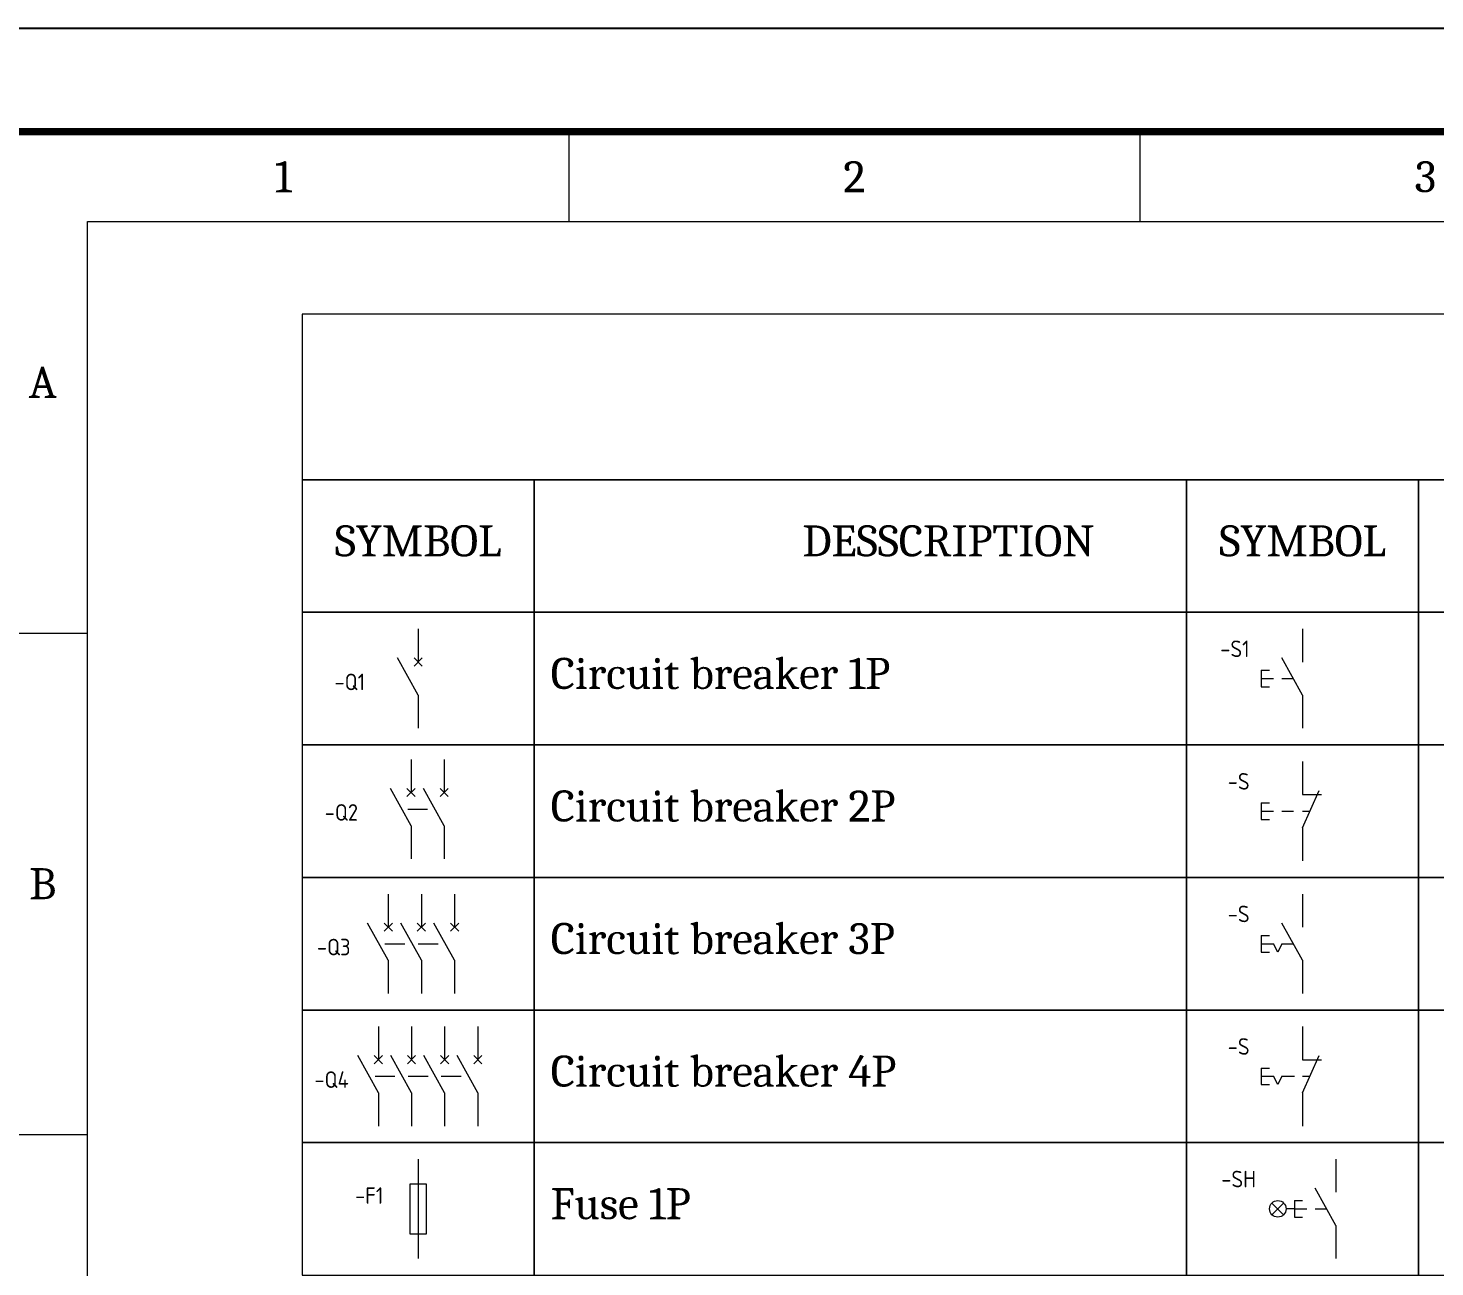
# Model space of a CAD drawing. Header units: millimetres. Extents: x -116965 to 323937, y 291661 to 566926.
# Drawn here: x -74837 to -72935, y 304414 to 306088 of the extents above; entities that cross this region are included whole.
import ezdxf
from ezdxf.enums import TextEntityAlignment as Align

# ---------------------------------------------------------------- set-up
doc = ezdxf.new("R2010")
doc.units = ezdxf.units.MM
doc.layers.get('0').update_dxf_attribs({"lineweight": 18})
for name, color, linetype, lineweight in [('LINK', 7, 'Continuous', 13), ('SYMS', 7, 'Continuous', 13), ('TAGS', 150, 'Continuous', 13)]:
    doc.layers.add(name, color=color, linetype=linetype, lineweight=lineweight)
doc.styles.add('hwBorder', font='Cambria.ttf')
doc.styles.add('hwTech', font='Cambria.ttf')
doc.styles.add('WD_IEC', font='ISOCP2.shx', dxfattribs={"width": 0.9})

# ---------------------------------------------------------------- blocks, each defined once
blk = doc.blocks.new('*U1980')
at = {"color": 5}
for p, q in [((37.568, 198.621), (37.568, 194.282)), ((65.136, 198.621), (65.136, 194.282)), ((10, 174.419), (14.339, 174.419)), ((10, 150.216), (14.339, 150.216))]:
    blk.add_line(p, q, dxfattribs=at)
at = {"color": 5, "const_width": 0.35}
blk.add_lwpolyline([(10, 198.621), (285.679, 198.621), (285.679, 5), (10, 5)], close=True, dxfattribs=at)
at = {"color": 5}
blk.add_lwpolyline([(14.339, 194.282), (281.339, 194.282), (281.339, 9.339), (14.339, 9.339)], close=True, dxfattribs=at)
at = {"layer": 'Defpoints', "color": 4}
blk.add_lwpolyline([(0, 203.621), (290.679, 203.621), (290.679, 0), (0, 0)], close=True, dxfattribs=at)
at = {"color": 253, "style": 'hwBorder'}
for s, p in [('1', (23.784, 196.452)), ('2', (51.352, 196.452)), ('3', (78.92, 196.452)), ('A', (12.17, 186.52)), ('B', (12.17, 162.317))]:
    blk.add_text(s, height=1.5, dxfattribs=at).set_placement(p, align=Align.MIDDLE_CENTER)
at = {"color": 6, "style": 'hwBorder', "flags": 8}
for tag, p in [("DWG'SNAME", (266.339, 58.998)), ("DWG'SCODE2", (266.339, 51.052))]:
    blk.add_attdef(tag, text='', height=1.5, dxfattribs=at).set_placement(p, align=Align.MIDDLE_CENTER)
at = {"color": 253, "style": 'hwBorder', "flags": 8}
for tag, p in [('REV_0', (253.339, 43.788)), ('REV_MODIFY0', (264.339, 44.1)), ('REV_DATE0', (277.339, 44.1)), ('REV_1', (253.339, 40.477)), ('REV_MODIFY1', (264.339, 40.789)), ('REV_DATE1', (277.339, 40.789)), ('REV_2', (253.339, 37.166)), ('REV_MODIFY2', (264.339, 37.479)), ('REV_DATE2', (277.339, 37.479)), ('REV_MODIFY3', (264.339, 34.169)), ('REV_DATE3', (277.339, 34.169)), ('REV_3', (253.339, 33.856)), ('REV_MODIFY4', (264.339, 30.858)), ('REV_DATE4', (277.339, 30.858)), ('REV_4', (253.339, 30.545))]:
    blk.add_attdef(tag, text='', height=1, dxfattribs=at).set_placement(p, align=Align.MIDDLE_CENTER)
at = {"color": 6, "style": 'hwBorder', "flags": 8}
for tag, p in [('TOLERANCE', (261.539, 27.216)), ('PAGE', (259.339, 15.298))]:
    blk.add_attdef(tag, text='', height=1.5, dxfattribs=at).set_placement(p, align=Align.MIDDLE_LEFT)
blk = doc.blocks.new('VCB1')
for p, q in [((0, 7.5), (0, 2.5)), ((0, -2.5), (-3.12, 3.12)), ((0.62, 1.88), (-0.62, 3.12)), ((-0.62, 1.88), (0.62, 3.12)), ((0, -2.5), (0, -7.5))]:
    blk.add_line(p, q)
at = {"style": 'WD_IEC'}
for tag, p in [('INST', (-8, 5.25)), ('LOC', (-8, 1.75)), ('TAG1', (-8, -1.75)), ('RATING1', (-8, -6.35)), ('DESC1', (-8, -14.35)), ('DESC2', (-8, -17.85)), ('DESC3', (-8, -21.35))]:
    blk.add_attdef(tag, text='', height=2.5, dxfattribs=at).set_placement(p, align=Align.RIGHT)
blk.add_attdef('TERM01', text='', height=2, rotation=90, dxfattribs=at).set_placement((-1, 7.5), align=Align.RIGHT)
at = {"style": 'WD_IEC', "flags": 1}
for tag, p, height in [('X2TERM01', (0, 7.5), 0.32), ('MFG', (2.75, 6.5), 1.5), ('CAT', (2.75, 4), 1.5), ('X4LINK', (-2, 0), 0.32), ('X1LINK', (-0.5, 0), 0.32), ('X8TERM02', (0, -7.5), 0.32), ('ASSYCODE', (1, -9), 1), ('FAMILY', (1, -10.5), 1), ('CATDESC', (1, -12), 1), ('CONTACT', (1, -13.5), 1), ('COMMON', (2.25, -14.75), 1)]:
    blk.add_attdef(tag, p, '', height=height, dxfattribs=at)
at = {"style": 'WD_IEC'}
blk.add_attdef('TERM02', (-1, -7.5), '', height=2, rotation=90, dxfattribs=at)
at = {"lineweight": 15, "style": 'WD_IEC'}
blk.add_attdef('XREF', text='', height=2.5, dxfattribs=at).set_placement((-8, -10.35), align=Align.RIGHT)
blk = doc.blocks.new('VCB2')
for p, q in [((0, 7.5), (0, 2.5)), ((0, -2.5), (-3.12, 3.12)), ((0.62, 1.88), (-0.62, 3.12)), ((-0.62, 1.88), (0.62, 3.12)), ((0, -2.5), (0, -7.5))]:
    blk.add_line(p, q)
at = {"style": 'WD_IEC'}
blk.add_attdef('TERM01', text='', height=2, rotation=90, dxfattribs=at).set_placement((-1, 7.5), align=Align.RIGHT)
at = {"style": 'WD_IEC', "flags": 1}
for tag, p, height in [('X2TERM01', (0, 7.5), 0.32), ('X4LINK', (-2.5, 0), 0.32), ('X1LINK', (-0.5, 0), 0.32), ('X8TERM02', (0, -7.5), 0.32), ('FAMILY', (1, -10.5), 1), ('CONTACT', (1, -13.5), 1)]:
    blk.add_attdef(tag, p, '', height=height, dxfattribs=at)
at = {"style": 'WD_IEC'}
for tag, p in [('INST', (-8, 2.65)), ('LOC', (-8, -0.35)), ('TAG2', (-8, -3.35)), ('DESC1', (-8, -13.35)), ('DESC2', (-8, -16.35)), ('DESC3', (-8, -19.35))]:
    blk.add_attdef(tag, text='', height=2.5, dxfattribs=at).set_placement(p, align=Align.RIGHT)
blk.add_attdef('TERM02', (-1, -7.5), '', height=2, rotation=90, dxfattribs=at)
at = {"style": 'WD_IEC', "flags": 1}
blk.add_attdef('RATING1', text='', height=2.5, dxfattribs=at).set_placement((-8, -6.35), align=Align.RIGHT)
at = {"lineweight": 15, "style": 'WD_IEC'}
blk.add_attdef('XREF', text='', height=2.5, dxfattribs=at).set_placement((-8, -10.35), align=Align.RIGHT)
blk = doc.blocks.new('VFU1')
blk.add_line((0, 7.5), (0, -7.5))
blk.add_lwpolyline([(-1.25, 3.75), (-1.25, -3.75), (1.25, -3.75), (1.25, 3.75)], close=True)
at = {"style": 'WD_IEC'}
for tag, p in [('INST', (-5.25, 7.75)), ('LOC', (-5.25, 4.25)), ('TAG1', (-5.25, 0.75)), ('RATING1', (-5.25, -3.75)), ('XREF', (-5.25, -7.75)), ('DESC1', (-5.25, -11.6)), ('DESC2', (-5.25, -15.1)), ('DESC3', (-5.25, -18.6))]:
    blk.add_attdef(tag, text='', height=2.5, dxfattribs=at).set_placement(p, align=Align.RIGHT)
blk.add_attdef('TERM01', text='', height=2, rotation=90, dxfattribs=at).set_placement((-1, 7.5), align=Align.RIGHT)
at = {"style": 'WD_IEC', "flags": 1}
for tag, p, height in [('X2TERM01', (0, 7.5), 0.32), ('MFG', (2.75, 6.5), 1.5), ('CAT', (2.75, 4), 1.5), ('X4LINK', (-1.25, 0), 0.32), ('X1LINK', (1.25, 0), 0.32), ('ASSYCODE', (2.25, -4), 1), ('FAMILY', (2.25, -5.5), 1), ('CATDESC', (2.25, -7), 1), ('X8TERM02', (0, -7.5), 0.32)]:
    blk.add_attdef(tag, p, '', height=height, dxfattribs=at)
at = {"style": 'WD_IEC'}
blk.add_attdef('TERM02', (-1, -7.5), '', height=2, rotation=90, dxfattribs=at)
blk = doc.blocks.new('VPB11')
for p, q in [((0, 7.5), (0, 2.5)), ((0, -2.5), (-3.125, 3.125)), ((-6.25, 1.25), (-6.25, -1.25)), ((-6.25, 1.25), (-5, 1.25)), ((-6.25, 0), (-4.375, 0)), ((-3.125, 0), (-1.389, 0)), ((-6.25, -1.25), (-5, -1.25)), ((0, -2.5), (0, -7.5))]:
    blk.add_line(p, q)
at = {"style": 'WD_IEC'}
for tag, p in [('INST', (-8, 10.25)), ('LOC', (-8, 6.75)), ('TAG1', (-8, 3.25)), ('DESC1', (-8, -10.35)), ('DESC2', (-8, -13.85)), ('DESC3', (-8, -17.35))]:
    blk.add_attdef(tag, text='', height=2.5, dxfattribs=at).set_placement(p, align=Align.RIGHT)
blk.add_attdef('TERM01', text='', height=2, rotation=90, dxfattribs=at).set_placement((-1, 7.5), align=Align.RIGHT)
at = {"style": 'WD_IEC', "flags": 1}
for tag, p, height in [('X2TERM01', (0, 7.5), 0.32), ('CONTACT', (0.5, 4.5), 1), ('COMMON', (1.75, 3.25), 1), ('X1LINK', (0, 0), 0.32), ('ASSYCODE', (1, -4), 1), ('FAMILY', (1, -5.5), 1), ('CATDESC', (1, -7), 1), ('X8TERM02', (0, -7.5), 0.32)]:
    blk.add_attdef(tag, p, '', height=height, dxfattribs=at)
at = {"style": 'WD_IEC', "flags": 9}
for tag, p in [('MFG', (-8.5, -0.25)), ('CAT', (-8.5, -2.75))]:
    blk.add_attdef(tag, text='', height=1.5, dxfattribs=at).set_placement(p, align=Align.RIGHT)
at = {"style": 'WD_IEC'}
blk.add_attdef('TERM02', (-1, -7.5), '', height=2, rotation=90, dxfattribs=at)
at = {"lineweight": 15, "style": 'WD_IEC'}
blk.add_attdef('XREF', text='', height=2.5, dxfattribs=at).set_placement((-8, -6.35), align=Align.RIGHT)
blk = doc.blocks.new('VPB12')
for p, q in [((0, 7.5), (0, 2.5)), ((0, -2.5), (2.5, 3.12)), ((0, 2.5), (2.87, 2.5)), ((-6.25, 1.25), (-6.25, -1.25)), ((-6.25, 1.25), (-5, 1.25)), ((-6.25, 0), (-4.38, 0)), ((-3.12, 0), (-1.39, 0)), ((0, 0), (1.11, 0)), ((-6.25, -1.25), (-5, -1.25)), ((0, -2.5), (0, -7.5))]:
    blk.add_line(p, q)
at = {"style": 'WD_IEC'}
for tag, p in [('INST', (-8, 10.25)), ('LOC', (-8, 6.75)), ('TAG1', (-8, 3.25)), ('DESC1', (-8, -10.35)), ('DESC2', (-8, -13.85)), ('DESC3', (-8, -17.35))]:
    blk.add_attdef(tag, text='', height=2.5, dxfattribs=at).set_placement(p, align=Align.RIGHT)
blk.add_attdef('TERM01', text='', height=2, rotation=90, dxfattribs=at).set_placement((-1, 7.5), align=Align.RIGHT)
at = {"style": 'WD_IEC', "flags": 1}
for tag, p, height in [('X2TERM01', (0, 7.5), 0.32), ('CONTACT', (0.5, 4.5), 1), ('COMMON', (1.75, 3.25), 1), ('X1LINK', (1.5, 0), 0.32), ('ASSYCODE', (1, -4), 1), ('FAMILY', (1, -5.5), 1), ('CATDESC', (1, -7), 1), ('X8TERM02', (0, -7.5), 0.32)]:
    blk.add_attdef(tag, p, '', height=height, dxfattribs=at)
at = {"style": 'WD_IEC', "flags": 9}
for tag, p in [('MFG', (-8.5, -0.25)), ('CAT', (-8.5, -2.75))]:
    blk.add_attdef(tag, text='', height=1.5, dxfattribs=at).set_placement(p, align=Align.RIGHT)
at = {"style": 'WD_IEC'}
blk.add_attdef('TERM02', (-1, -7.5), '', height=2, rotation=90, dxfattribs=at)
at = {"lineweight": 15, "style": 'WD_IEC'}
blk.add_attdef('XREF', text='', height=2.5, dxfattribs=at).set_placement((-8, -6.35), align=Align.RIGHT)
blk = doc.blocks.new('VPB11L')
for p, q in [((0, 7.5), (0, 2.5)), ((0, -2.5), (-3.125, 3.125)), ((-6.25, 1.25), (-6.25, -1.25)), ((-6.25, 1.25), (-5, 1.25)), ((-6.25, 0), (-4.375, 0)), ((-3.75, -1.25), (-4.375, 0)), ((-3.125, 0), (-3.75, -1.25)), ((-3.125, 0), (-1.389, 0)), ((-6.25, -1.25), (-5, -1.25)), ((0, -2.5), (0, -7.5))]:
    blk.add_line(p, q)
at = {"style": 'WD_IEC'}
for tag, p in [('INST', (-8, 10.25)), ('LOC', (-8, 6.75)), ('TAG1', (-8, 3.25)), ('DESC1', (-8, -10.35)), ('DESC2', (-8, -13.85)), ('DESC3', (-8, -17.35))]:
    blk.add_attdef(tag, text='', height=2.5, dxfattribs=at).set_placement(p, align=Align.RIGHT)
blk.add_attdef('TERM01', text='', height=2, rotation=90, dxfattribs=at).set_placement((-1, 7.5), align=Align.RIGHT)
at = {"style": 'WD_IEC', "flags": 1}
for tag, p, height in [('X2TERM01', (0, 7.5), 0.32), ('CONTACT', (0.5, 4.5), 1), ('COMMON', (1.75, 3.25), 1), ('X1LINK', (0, 0), 0.32), ('ASSYCODE', (1, -4), 1), ('FAMILY', (1, -5.5), 1), ('CATDESC', (1, -7), 1), ('X8TERM02', (0, -7.5), 0.32)]:
    blk.add_attdef(tag, p, '', height=height, dxfattribs=at)
at = {"style": 'WD_IEC', "flags": 9}
for tag, p in [('MFG', (-8.5, -0.25)), ('CAT', (-8.5, -2.75))]:
    blk.add_attdef(tag, text='', height=1.5, dxfattribs=at).set_placement(p, align=Align.RIGHT)
at = {"style": 'WD_IEC'}
blk.add_attdef('TERM02', (-1, -7.5), '', height=2, rotation=90, dxfattribs=at)
at = {"lineweight": 15, "style": 'WD_IEC'}
blk.add_attdef('XREF', text='', height=2.5, dxfattribs=at).set_placement((-8, -6.35), align=Align.RIGHT)
blk = doc.blocks.new('VPB12L')
for p, q in [((0, 7.5), (0, 2.5)), ((0, -2.5), (2.5, 3.125)), ((0, 2.5), (2.8678, 2.5)), ((-6.25, 1.25), (-6.25, -1.25)), ((-6.25, 1.25), (-5, 1.25)), ((-6.25, 0), (-4.375, 0)), ((-3.75, -1.25), (-4.375, 0)), ((-3.125, 0), (-3.75, -1.25)), ((-3.125, 0), (-1.25, 0)), ((0, 0), (1.1111, 0)), ((-6.25, -1.25), (-5, -1.25)), ((0, -2.5), (0, -7.5))]:
    blk.add_line(p, q)
at = {"style": 'WD_IEC'}
for tag, p in [('INST', (-8, 10.25)), ('LOC', (-8, 6.75)), ('TAG1', (-8, 3.25)), ('DESC1', (-8, -10.35)), ('DESC2', (-8, -13.85)), ('DESC3', (-8, -17.35))]:
    blk.add_attdef(tag, text='', height=2.5, dxfattribs=at).set_placement(p, align=Align.RIGHT)
blk.add_attdef('TERM01', text='', height=2, rotation=90, dxfattribs=at).set_placement((-1, 7.5), align=Align.RIGHT)
at = {"style": 'WD_IEC', "flags": 1}
for tag, p, height in [('X2TERM01', (0, 7.5), 0.32), ('CONTACT', (0.5, 4.5), 1), ('COMMON', (1.75, 3.25), 1), ('X1LINK', (1.5, 0), 0.32), ('ASSYCODE', (1, -4), 1), ('FAMILY', (1, -5.5), 1), ('CATDESC', (1, -7), 1), ('X8TERM02', (0, -7.5), 0.32)]:
    blk.add_attdef(tag, p, '', height=height, dxfattribs=at)
at = {"style": 'WD_IEC', "flags": 9}
for tag, p in [('MFG', (-8.5, -0.25)), ('CAT', (-8.5, -2.75))]:
    blk.add_attdef(tag, text='', height=1.5, dxfattribs=at).set_placement(p, align=Align.RIGHT)
at = {"style": 'WD_IEC'}
blk.add_attdef('TERM02', (-1, -7.5), '', height=2, rotation=90, dxfattribs=at)
at = {"lineweight": 15, "style": 'WD_IEC'}
blk.add_attdef('XREF', text='', height=2.5, dxfattribs=at).set_placement((-8, -6.35), align=Align.RIGHT)
blk = doc.blocks.new('VPB11S75')
for p, q in [((0, 7.5), (0, 2.5)), ((0, -2.5), (-3.13, 3.13)), ((-9.63, -0.88), (-7.87, 0.88)), ((-7.87, -0.88), (-9.63, 0.88)), ((-6.25, 0), (-7.5, 0)), ((-6.25, 1.25), (-6.25, -1.25)), ((-6.25, 1.25), (-5, 1.25)), ((-6.25, 0), (-4.38, 0)), ((-3.13, 0), (-1.39, 0)), ((-6.25, -1.25), (-5, -1.25)), ((0, -2.5), (0, -7.5))]:
    blk.add_line(p, q)
blk.add_circle((-8.75, 0), 1.25)
at = {"style": 'WD_IEC'}
for tag, p in [('INST', (-12.03, 9.25)), ('LOC', (-12.03, 6.25)), ('TAG1', (-12.03, 3.25)), ('DESC1', (-12.03, -9.35)), ('DESC2', (-12.03, -12.35)), ('DESC3', (-12.03, -15.35))]:
    blk.add_attdef(tag, text='', height=2.5, dxfattribs=at).set_placement(p, align=Align.RIGHT)
blk.add_attdef('TERM01', text='', height=2, rotation=90, dxfattribs=at).set_placement((-1, 7.5), align=Align.RIGHT)
at = {"style": 'WD_IEC', "flags": 1}
for tag, p, height in [('X2TERM01', (0, 7.5), 0.32), ('CONTACT', (0.5, 4.5), 1), ('COMMON', (1.75, 3.25), 1), ('X1LINK', (0, 0), 0.32), ('ASSYCODE', (1, -4), 1), ('FAMILY', (1, -5.5), 1), ('CATDESC', (1, -7), 1), ('X8TERM02', (0, -7.5), 0.32)]:
    blk.add_attdef(tag, p, '', height=height, dxfattribs=at)
at = {"style": 'WD_IEC', "flags": 9}
for tag, p in [('MFG', (-12.53, -0.25)), ('CAT', (-12.53, -2.75))]:
    blk.add_attdef(tag, text='', height=1.5, dxfattribs=at).set_placement(p, align=Align.RIGHT)
at = {"style": 'WD_IEC'}
blk.add_attdef('TERM02', (-1, -7.5), '', height=2, rotation=90, dxfattribs=at)
at = {"lineweight": 15, "style": 'WD_IEC'}
blk.add_attdef('XREF', text='', height=2.5, dxfattribs=at).set_placement((-12.03, -6.35), align=Align.RIGHT)

msp = doc.modelspace()

# ---------------------------------------------------------------- linework, layer by layer
msp.add_line((-68354.170109, 305477.648952), (-74466.570109, 305477.648952))
at = {"color": 0}
for points in [[(-74466.570109, 305477.648952), (-68354.170109, 305477.648952), (-68354.170109, 305701.648952), (-74466.570109, 305701.648952)], [(-74466.570109, 305298.448952), (-74152.970109, 305298.448952), (-74152.970109, 305477.648952), (-74466.570109, 305477.648952)], [(-74152.970109, 305298.448952), (-73270.970109, 305298.448952), (-73270.970109, 305477.648952), (-74152.970109, 305477.648952)], [(-73270.970109, 305298.448952), (-72957.370109, 305298.448952), (-72957.370109, 305477.648952), (-73270.970109, 305477.648952)], [(-72957.370109, 305298.448952), (-71599.370109, 305298.448952), (-71599.370109, 305477.648952), (-72957.370109, 305477.648952)], [(-74466.570109, 305119.248952), (-74152.970109, 305119.248952), (-74152.970109, 305298.448952), (-74466.570109, 305298.448952)], [(-74152.970109, 305119.248952), (-73270.970109, 305119.248952), (-73270.970109, 305298.448952), (-74152.970109, 305298.448952)], [(-73270.970109, 305119.248952), (-72957.370109, 305119.248952), (-72957.370109, 305298.448952), (-73270.970109, 305298.448952)], [(-72957.370109, 305119.248952), (-71599.370109, 305119.248952), (-71599.370109, 305298.448952), (-72957.370109, 305298.448952)], [(-74466.570109, 304940.048952), (-74152.970109, 304940.048952), (-74152.970109, 305119.248952), (-74466.570109, 305119.248952)], [(-74152.970109, 304940.048952), (-73270.970109, 304940.048952), (-73270.970109, 305119.248952), (-74152.970109, 305119.248952)], [(-73270.970109, 304940.048952), (-72957.370109, 304940.048952), (-72957.370109, 305119.248952), (-73270.970109, 305119.248952)], [(-72957.370109, 304940.048952), (-71599.370109, 304940.048952), (-71599.370109, 305119.248952), (-72957.370109, 305119.248952)], [(-74466.570109, 304760.848952), (-74152.970109, 304760.848952), (-74152.970109, 304940.048952), (-74466.570109, 304940.048952)], [(-74152.970109, 304760.848952), (-73270.970109, 304760.848952), (-73270.970109, 304940.048952), (-74152.970109, 304940.048952)], [(-73270.970109, 304760.848952), (-72957.370109, 304760.848952), (-72957.370109, 304940.048952), (-73270.970109, 304940.048952)], [(-72957.370109, 304760.848952), (-71599.370109, 304760.848952), (-71599.370109, 304940.048952), (-72957.370109, 304940.048952)], [(-74466.570109, 304581.648952), (-74152.970109, 304581.648952), (-74152.970109, 304760.848952), (-74466.570109, 304760.848952)], [(-74152.970109, 304581.648952), (-73270.970109, 304581.648952), (-73270.970109, 304760.848952), (-74152.970109, 304760.848952)], [(-73270.970109, 304581.648952), (-72957.370109, 304581.648952), (-72957.370109, 304760.848952), (-73270.970109, 304760.848952)], [(-72957.370109, 304581.648952), (-71599.370109, 304581.648952), (-71599.370109, 304760.848952), (-72957.370109, 304760.848952)], [(-74466.570109, 304402.448952), (-74152.970109, 304402.448952), (-74152.970109, 304581.648952), (-74466.570109, 304581.648952)], [(-74152.970109, 304402.448952), (-73270.970109, 304402.448952), (-73270.970109, 304581.648952), (-74152.970109, 304581.648952)], [(-73270.970109, 304402.448952), (-72957.370109, 304402.448952), (-72957.370109, 304581.648952), (-73270.970109, 304581.648952)], [(-72957.370109, 304402.448952), (-71599.370109, 304402.448952), (-71599.370109, 304581.648952), (-72957.370109, 304581.648952)]]:
    msp.add_lwpolyline(points, close=True, dxfattribs=at)
at = {"layer": 'LINK', "ltscale": 5}
for points in [[(-74323.770075, 305032.448965), (-74296.890075, 305032.448965)], [(-74354.570109, 304850.448952), (-74327.690109, 304850.448952)], [(-74309.770109, 304850.448952), (-74282.890109, 304850.448952)], [(-74368.010109, 304671.248952), (-74341.130109, 304671.248952)], [(-74323.210109, 304671.248952), (-74296.330109, 304671.248952)], [(-74278.410109, 304671.248952), (-74251.530109, 304671.248952)]]:
    msp.add_lwpolyline(points, dxfattribs=at)

# ---------------------------------------------------------------- block references
at = {"ltscale": 5, "xscale": 28, "yscale": 28, "zscale": 28}
msp.add_blockref('*U1980', (-75157.982352, 300386.757971), dxfattribs=at)
at = {"layer": 'SYMS', "ltscale": 5}
ref = msp.add_blockref('VCB1', (-74309.770109, 305208.848952), dxfattribs=dict(at, xscale=8.959999999999999, yscale=8.959999999999999, zscale=8.959999999999999))
ref.add_attrib('TAG1', '-Q1', dxfattribs={"layer": 'TAGS', "height": 22.4, "style": 'WD_IEC'}).set_placement((-74381.450109, 305193.168952), align=Align.RIGHT)
ref = msp.add_blockref('VPB11', (-73114.170109, 305208.848952), dxfattribs=dict(at, xscale=8.959999999999999, yscale=8.959999999999999, zscale=8.959999999999999))
ref.add_attrib('TAG1', '-S1', dxfattribs={"layer": 'TAGS', "height": 22.4, "style": 'WD_IEC'}).set_placement((-73185.850109, 305237.968952), align=Align.RIGHT)
ref = msp.add_blockref('VCB1', (-74319.290042, 305032.448978), dxfattribs=dict(at, xscale=8.959999999999999, yscale=8.959999999999999, zscale=8.959999999999999))
ref.add_attrib('TAG1', '-Q2', dxfattribs={"layer": 'TAGS', "height": 22.4, "style": 'WD_IEC'}).set_placement((-74390.970042, 305016.768978), align=Align.RIGHT)
at = {"layer": 'SYMS', "ltscale": 5, "xscale": 8.959999999999999, "yscale": 8.959999999999999, "zscale": 8.959999999999999}
for p in [(-74274.490042, 305032.448978), (-74305.290075, 304850.448965), (-74260.490075, 304850.448965), (-74318.730075, 304671.248965), (-74273.930075, 304671.248965), (-74229.130075, 304671.248965)]:
    msp.add_blockref('VCB2', p, dxfattribs=at)
at = {"layer": 'SYMS', "ltscale": 5}
ref = msp.add_blockref('VPB12', (-73114.170109, 305029.648952), dxfattribs=dict(at, xscale=8.959999999999999, yscale=8.959999999999999, zscale=8.959999999999999))
ref.add_attrib('TAG1', '-S', dxfattribs={"layer": 'TAGS', "height": 22.4, "style": 'WD_IEC'}).set_placement((-73185.850109, 305058.768952), align=Align.RIGHT)
ref = msp.add_blockref('VCB1', (-74350.090075, 304850.448965), dxfattribs=dict(at, xscale=8.959999999999999, yscale=8.959999999999999, zscale=8.959999999999999))
ref.add_attrib('TAG1', '-Q3', dxfattribs={"layer": 'TAGS', "height": 22.4, "style": 'WD_IEC'}).set_placement((-74401.132303, 304834.768965), align=Align.RIGHT)
ref = msp.add_blockref('VPB11L', (-73114.170108, 304850.448952), dxfattribs=dict(at, xscale=8.959999999999999, yscale=8.959999999999999, zscale=8.959999999999999))
ref.add_attrib('TAG1', '-S', dxfattribs={"layer": 'TAGS', "height": 22.4, "style": 'WD_IEC'}).set_placement((-73185.850108, 304879.568952), align=Align.RIGHT)
ref = msp.add_blockref('VCB1', (-74363.530075, 304671.248965), dxfattribs=dict(at, xscale=8.959999999999999, yscale=8.959999999999999, zscale=8.959999999999999))
ref.add_attrib('TAG1', '-Q4', dxfattribs={"layer": 'TAGS', "height": 22.4, "style": 'WD_IEC'}).set_placement((-74403.543065, 304655.568965), align=Align.RIGHT)
ref = msp.add_blockref('VPB12L', (-73114.170109, 304671.248952), dxfattribs=dict(at, xscale=8.959999999999999, yscale=8.959999999999999, zscale=8.959999999999999))
ref.add_attrib('TAG1', '-S', dxfattribs={"layer": 'TAGS', "height": 22.4, "style": 'WD_IEC'}).set_placement((-73185.850109, 304700.368952), align=Align.RIGHT)
ref = msp.add_blockref('VFU1', (-74309.770109, 304492.048952), dxfattribs=dict(at, xscale=8.959999999999999, yscale=8.959999999999999, zscale=8.959999999999999))
ref.add_attrib('TAG1', '-F1', dxfattribs={"layer": 'TAGS', "height": 22.4, "style": 'WD_IEC'}).set_placement((-74356.810109, 304498.768952), align=Align.RIGHT)
ref = msp.add_blockref('VPB11S75', (-73069.370109, 304492.048952), dxfattribs=dict(at, xscale=8.959999999999999, yscale=8.959999999999999, zscale=8.959999999999999))
ref.add_attrib('TAG1', '-SH', dxfattribs={"layer": 'TAGS', "height": 22.4, "style": 'WD_IEC'}).set_placement((-73177.135923, 304521.168954), align=Align.RIGHT)

# ---------------------------------------------------------------- texts
at = {"color": 3, "style": 'hwTech'}
for s, p in [('SYMBOL', (-74309.770109, 305395.048952)), ('DESSCRIPTION', (-73592.970109, 305395.048952)), ('SYMBOL', (-73114.170109, 305395.048952))]:
    msp.add_text(s, height=42, dxfattribs=at).set_placement(p, align=Align.MIDDLE_CENTER)
at = {"color": 0, "style": 'hwTech'}
for s, p in [('Circuit breaker 1P', (-74130.570109, 305215.848952)), ('Circuit breaker 2P', (-74130.570109, 305036.648952)), ('Circuit breaker 3P', (-74130.570109, 304857.448952)), ('Circuit breaker 4P', (-74130.570109, 304678.248952)), ('Fuse 1P', (-74130.570109, 304499.048952))]:
    msp.add_text(s, height=42, dxfattribs=at).set_placement(p, align=Align.MIDDLE_LEFT)

doc.saveas('drawing.dxf')
